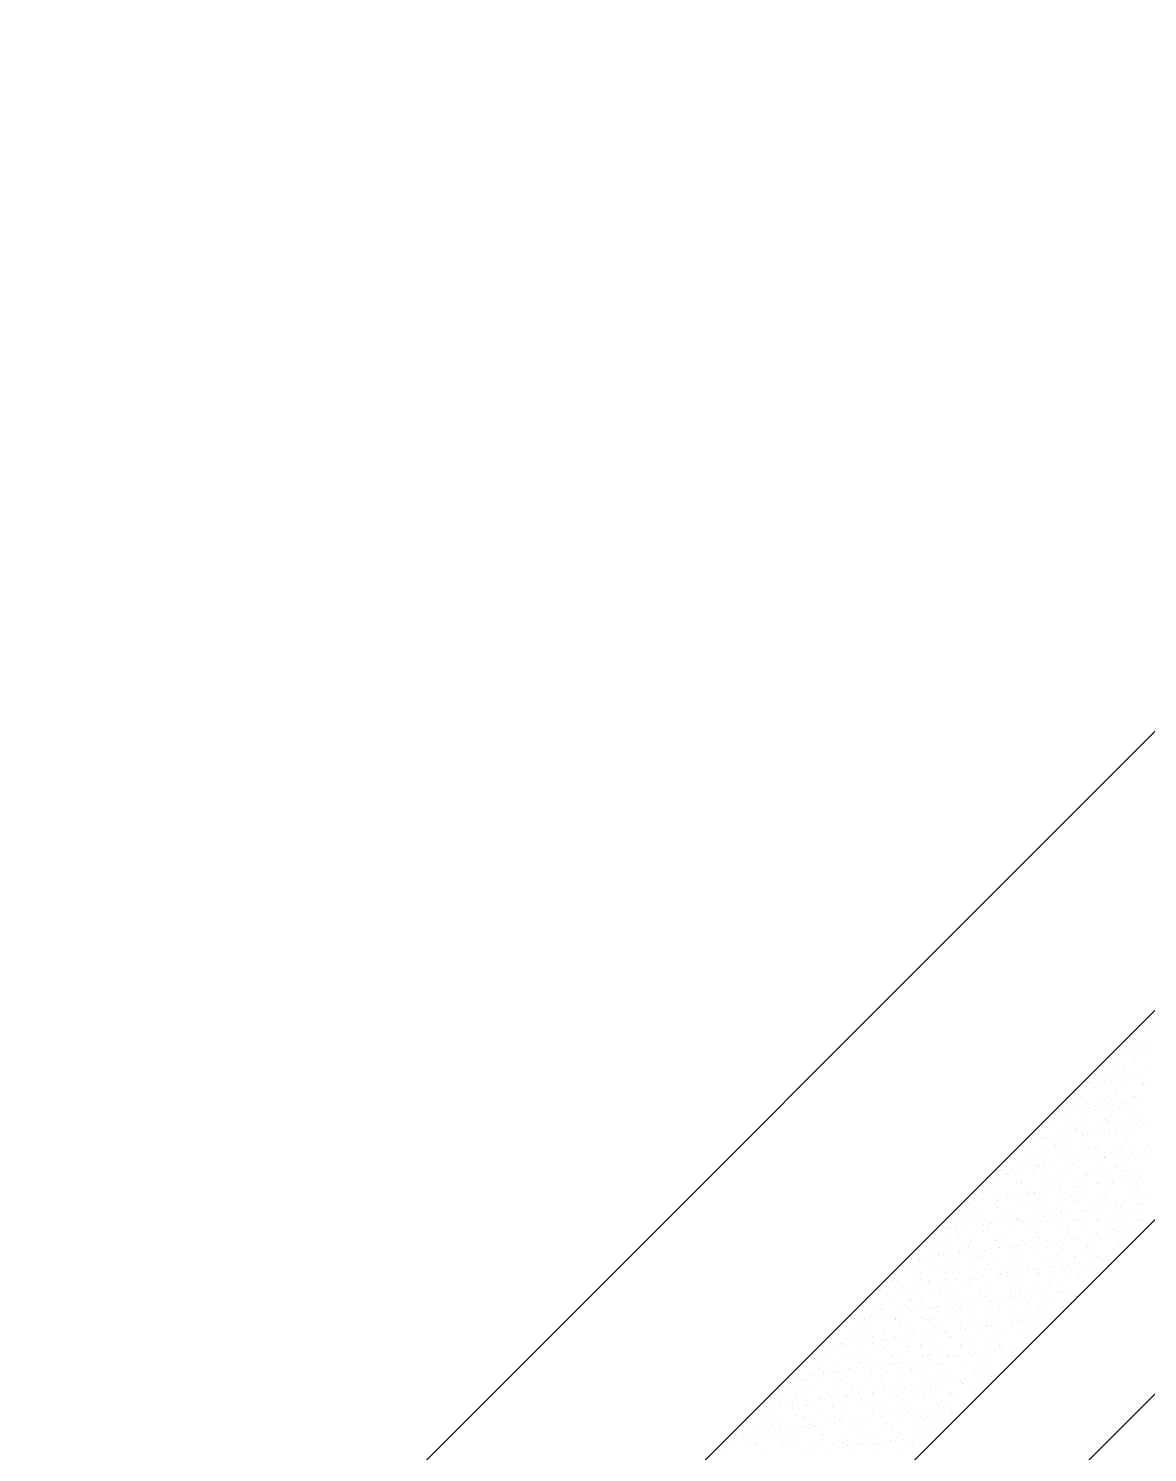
# Model space of a CAD drawing. Header units: millimetres. Extents: x 89805 to 1757503, y 48266 to 267832.
# Drawn here: x 950837 to 951972, y 126220 to 127664 of the extents above; entities that cross this region are included whole.
import ezdxf

# ---------------------------------------------------------------- set-up
doc = ezdxf.new("R2010")
doc.units = ezdxf.units.MM
doc.header["$LTSCALE"] = 1000
doc.layers.add('G-装饰造型轮廓线', color=3, linetype='Continuous')
doc.layers.add('WALL', color=111, linetype='Continuous')

msp = doc.modelspace()

# ---------------------------------------------------------------- linework, layer by layer
at = {"color": 8, "ltscale": 0.7}
for p, q in [((951966.3, 126654.1), (951966.3, 126654.1)), ((951969.6, 126649.3), (951969.6, 126649.3)), ((951956.7, 126639.5), (951956.7, 126639.5)), ((951957.2, 126640.3), (951957.2, 126640.3)), ((951959, 126638.6), (951959, 126638.6)), ((951931.2, 126619.9), (951931.2, 126619.9)), ((951937.2, 126624.5), (951937.2, 126624.5)), ((951937.7, 126621.9), (951937.7, 126621.9)), ((951943.2, 126629.1), (951943.2, 126629.1)), ((951943.3, 126629), (951943.3, 126629)), ((951945.4, 126625.6), (951945.4, 126625.6)), ((951957.4, 126620.2), (951957.4, 126620.2)), ((951958.5, 126619.3), (951958.5, 126619.3)), ((951959, 126627.4), (951959, 126627.4)), ((951964.2, 126628.1), (951964.2, 126628.1)), ((951967.7, 126630.7), (951967.7, 126630.7)), ((951970.2, 126631.7), (951970.2, 126631.7)), ((951970.2, 126630.1), (951970.2, 126630.1)), ((951943.9, 126609.8), (951943.9, 126609.8)), ((951947.1, 126606.6), (951947.1, 126606.6)), ((951947.6, 126612.8), (951947.6, 126612.8)), ((951949.5, 126611.1), (951949.5, 126611.1)), ((951970.9, 126610.8), (951970.9, 126610.8)), ((951914.3, 126595.6), (951914.3, 126595.6)), ((951917.6, 126604), (951917.6, 126604)), ((951918.9, 126590.7), (951918.9, 126590.7)), ((951919.4, 126602.3), (951919.4, 126602.3)), ((951919.6, 126596.3), (951919.6, 126596.3)), ((951920.2, 126603.9), (951920.2, 126603.9)), ((951927.7, 126597.4), (951927.7, 126597.4)), ((951928.1, 126594.3), (951928.1, 126594.3)), ((951931.8, 126600.6), (951931.8, 126600.6)), ((951935.4, 126594.2), (951935.4, 126594.2)), ((951941.3, 126599.1), (951941.3, 126599.1)), ((951944.5, 126590.6), (951944.5, 126590.6)), ((951946.5, 126599.8), (951946.5, 126599.8)), ((951951.4, 126603.9), (951951.4, 126603.9)), ((951954.6, 126600.9), (951954.6, 126600.9)), ((951958, 126600.9), (951958, 126600.9)), ((951958.2, 126603.1), (951958.2, 126603.1)), ((951966.5, 126594.3), (951966.5, 126594.3)), ((951968.1, 126594), (951968.1, 126594)), ((951968.2, 126602.7), (951968.2, 126602.7)), ((951970, 126592.3), (951970, 126592.3)), ((951971.5, 126591.5), (951971.5, 126591.5)), ((951892.9, 126581.5), (951892.9, 126581.5)), ((951897.1, 126578.8), (951897.1, 126578.8)), ((951898.1, 126585.5), (951898.1, 126585.5)), ((951905.4, 126580.3), (951905.4, 126580.3)), ((951908, 126576.4), (951908, 126576.4)), ((951924.1, 126581.5), (951924.1, 126581.5)), ((951928.3, 126578.8), (951928.3, 126578.8)), ((951932.4, 126581.3), (951932.4, 126581.3)), ((951938.1, 126585.2), (951938.1, 126585.2)), ((951939.9, 126583.5), (951939.9, 126583.5)), ((951955.2, 126581.6), (951955.2, 126581.6)), ((951958.6, 126581.6), (951958.6, 126581.6)), ((951959.4, 126578.9), (951959.4, 126578.9)), ((951963.8, 126576.2), (951963.8, 126576.2)), ((951879.8, 126566), (951879.8, 126566)), ((951881.2, 126569.1), (951881.2, 126569.1)), ((951883.1, 126565.6), (951883.1, 126565.6)), ((951893.4, 126571.1), (951893.4, 126571.1)), ((951896.6, 126567.4), (951896.6, 126567.4)), ((951901.9, 126568.1), (951901.9, 126568.1)), ((951909.9, 126574.7), (951909.9, 126574.7)), ((951910, 126569.1), (951910, 126569.1)), ((951912.3, 126569.1), (951912.3, 126569.1)), ((951918.6, 126566.8), (951918.6, 126566.8)), ((951919.5, 126571.4), (951919.5, 126571.4)), ((951923.6, 126570.9), (951923.6, 126570.9)), ((951928.8, 126571.6), (951928.8, 126571.6)), ((951933.1, 126562), (951933.1, 126562)), ((951936.9, 126572.7), (951936.9, 126572.7)), ((951943.5, 126569.2), (951943.5, 126569.2)), ((951945.1, 126571.3), (951945.1, 126571.3)), ((951948.6, 126575.5), (951948.6, 126575.5)), ((951950.5, 126574.5), (951950.5, 126574.5)), ((951955.7, 126575.2), (951955.7, 126575.2)), ((951958.6, 126566.4), (951958.6, 126566.4)), ((951959.2, 126562.4), (951959.2, 126562.4)), ((951960.4, 126564.7), (951960.4, 126564.7)), ((951867, 126550.8), (951867, 126550.8)), ((951869.9, 126556.4), (951869.9, 126556.4)), ((951874.1, 126553.7), (951874.1, 126553.7)), ((951880.5, 126561.2), (951880.5, 126561.2)), ((951888.5, 126558), (951888.5, 126558)), ((951894, 126551.8), (951894, 126551.8)), ((951898.4, 126548.9), (951898.4, 126548.9)), ((951900.3, 126547.2), (951900.3, 126547.2)), ((951901, 126556.4), (951901, 126556.4)), ((951905.2, 126553.7), (951905.2, 126553.7)), ((951906.1, 126561.1), (951906.1, 126561.1)), ((951920.2, 126552.2), (951920.2, 126552.2)), ((951928.5, 126557.6), (951928.5, 126557.6)), ((951930.3, 126555.9), (951930.3, 126555.9)), ((951932.2, 126556.5), (951932.2, 126556.5)), ((951936.4, 126553.8), (951936.4, 126553.8)), ((951938, 126546.9), (951938, 126546.9)), ((951939, 126548), (951939, 126548)), ((951945.8, 126552), (951945.8, 126552)), ((951946.1, 126548), (951946.1, 126548)), ((951959.7, 126549.8), (951959.7, 126549.8)), ((951963.3, 126556.5), (951963.3, 126556.5)), ((951964.9, 126550.5), (951964.9, 126550.5)), ((951967.5, 126553.9), (951967.5, 126553.9)), ((951969.1, 126556.8), (951969.1, 126556.8)), ((951852, 126535.6), (951852, 126535.6)), ((951854.9, 126541.6), (951854.9, 126541.6)), ((951857.2, 126536.3), (951857.2, 126536.3)), ((951858.1, 126544), (951858.1, 126544)), ((951865.4, 126537.4), (951865.4, 126537.4)), ((951868.4, 126540.1), (951868.4, 126540.1)), ((951870.2, 126538.4), (951870.2, 126538.4)), ((951879, 126539.2), (951879, 126539.2)), ((951881.1, 126541.9), (951881.1, 126541.9)), ((951884.2, 126539.8), (951884.2, 126539.8)), ((951889.3, 126544), (951889.3, 126544)), ((951892.3, 126540.9), (951892.3, 126540.9)), ((951894.6, 126532.6), (951894.6, 126532.6)), ((951905.9, 126542.7), (951905.9, 126542.7)), ((951906.7, 126541.8), (951906.7, 126541.8)), ((951909, 126539.2), (951909, 126539.2)), ((951911.1, 126543.4), (951911.1, 126543.4)), ((951919.2, 126544.5), (951919.2, 126544.5)), ((951920.4, 126544.1), (951920.4, 126544.1)), ((951920.8, 126532.9), (951920.8, 126532.9)), ((951932.8, 126546.2), (951932.8, 126546.2)), ((951933.7, 126542.8), (951933.7, 126542.8)), ((951946.4, 126532.8), (951946.4, 126532.8)), ((951949, 126538.9), (951949, 126538.9)), ((951950.8, 126537.2), (951950.8, 126537.2)), ((951951.5, 126544.1), (951951.5, 126544.1)), ((951959.9, 126543.1), (951959.9, 126543.1)), ((951835.1, 126518.9), (951835.1, 126518.9)), ((951846.8, 126531.3), (951846.8, 126531.3)), ((951848.9, 126521.6), (951848.9, 126521.6)), ((951851, 126528.6), (951851, 126528.6)), ((951855.6, 126522.3), (951855.6, 126522.3)), ((951866.2, 126518.9), (951866.2, 126518.9)), ((951867.6, 126531.6), (951867.6, 126531.6)), ((951877.9, 126531.3), (951877.9, 126531.3)), ((951878.9, 126530.4), (951878.9, 126530.4)), ((951881.7, 126522.7), (951881.7, 126522.7)), ((951882.2, 126528.7), (951882.2, 126528.7)), ((951888.9, 126521.3), (951888.9, 126521.3)), ((951890.7, 126519.6), (951890.7, 126519.6)), ((951897.3, 126519), (951897.3, 126519)), ((951907.3, 126522.5), (951907.3, 126522.5)), ((951909.1, 126531.4), (951909.1, 126531.4)), ((951913.3, 126528.7), (951913.3, 126528.7)), ((951918.9, 126530.1), (951918.9, 126530.1)), ((951920.3, 126518.7), (951920.3, 126518.7)), ((951920.8, 126528.4), (951920.8, 126528.4)), ((951928.4, 126519.8), (951928.4, 126519.8)), ((951928.5, 126519), (951928.5, 126519)), ((951929.5, 126520.4), (951929.5, 126520.4)), ((951934.3, 126523.5), (951934.3, 126523.5)), ((951940.2, 126531.5), (951940.2, 126531.5)), ((951942, 126521.6), (951942, 126521.6)), ((951944.4, 126528.8), (951944.4, 126528.8)), ((951947.2, 126522.3), (951947.2, 126522.3)), ((951955.3, 126523.3), (951955.3, 126523.3)), ((951959.5, 126529.2), (951959.5, 126529.2)), ((951959.6, 126519.1), (951959.6, 126519.1)), ((951960.5, 126523.8), (951960.5, 126523.8)), ((951968.9, 126525.1), (951968.9, 126525.1)), ((951969.5, 126520.1), (951969.5, 126520.1)), ((951971.3, 126518.4), (951971.3, 126518.4)), ((951971.4, 126531.5), (951971.4, 126531.5)), ((951820.8, 126505.6), (951820.8, 126505.6)), ((951823.7, 126506.2), (951823.7, 126506.2)), ((951828.8, 126503.7), (951828.8, 126503.7)), ((951834.3, 126507.4), (951834.3, 126507.4)), ((951839.5, 126508.1), (951839.5, 126508.1)), ((951842.7, 126512.4), (951842.7, 126512.4)), ((951847.7, 126509.2), (951847.7, 126509.2)), ((951854.9, 126506.2), (951854.9, 126506.2)), ((951858.8, 126512.5), (951858.8, 126512.5)), ((951860.7, 126510.8), (951860.7, 126510.8)), ((951861.3, 126510.9), (951861.3, 126510.9)), ((951866.5, 126511.6), (951866.5, 126511.6)), ((951868.3, 126512.3), (951868.3, 126512.3)), ((951874.6, 126512.7), (951874.6, 126512.7)), ((951886, 126506.3), (951886, 126506.3)), ((951888.2, 126514.5), (951888.2, 126514.5)), ((951893.4, 126515.2), (951893.4, 126515.2)), ((951895.3, 126513.3), (951895.3, 126513.3)), ((951899.4, 126511.6), (951899.4, 126511.6)), ((951901.5, 126516.2), (951901.5, 126516.2)), ((951915.1, 126518), (951915.1, 126518)), ((951917.2, 126506.4), (951917.2, 126506.4)), ((951921.4, 126513.6), (951921.4, 126513.6)), ((951921.4, 126503.7), (951921.4, 126503.7)), ((951935, 126504.2), (951935, 126504.2)), ((951939.4, 126511.3), (951939.4, 126511.3)), ((951941.3, 126509.6), (951941.3, 126509.6)), ((951947, 126513.5), (951947, 126513.5)), ((951948.3, 126506.4), (951948.3, 126506.4)), ((951952.5, 126503.7), (951952.5, 126503.7)), ((951961.1, 126504.6), (951961.1, 126504.6)), ((951812, 126493.8), (951812, 126493.8)), ((951817.1, 126492.8), (951817.1, 126492.8)), ((951828, 126503.5), (951828, 126503.5)), ((951829.2, 126502.1), (951829.2, 126502.1)), ((951830.6, 126502.1), (951830.6, 126502.1)), ((951839.3, 126494.1), (951839.3, 126494.1)), ((951843.1, 126493.8), (951843.1, 126493.8)), ((951843.3, 126493.2), (951843.3, 126493.2)), ((951856.2, 126503.1), (951856.2, 126503.1)), ((951859.1, 126503.6), (951859.1, 126503.6)), ((951868.9, 126493), (951868.9, 126493)), ((951869.4, 126502.9), (951869.4, 126502.9)), ((951874.3, 126493.9), (951874.3, 126493.9)), ((951879.3, 126493.7), (951879.3, 126493.7)), ((951881.2, 126492.1), (951881.2, 126492.1)), ((951882.4, 126503.4), (951882.4, 126503.4)), ((951890.2, 126503.6), (951890.2, 126503.6)), ((951895.9, 126494), (951895.9, 126494)), ((951897.4, 126489.8), (951897.4, 126489.8)), ((951902.6, 126490.5), (951902.6, 126490.5)), ((951905.4, 126493.9), (951905.4, 126493.9)), ((951908, 126503.3), (951908, 126503.3)), ((951909.4, 126502.5), (951909.4, 126502.5)), ((951910.7, 126491.6), (951910.7, 126491.6)), ((951911.2, 126500.8), (951911.2, 126500.8)), ((951919.9, 126492.9), (951919.9, 126492.9)), ((951922.1, 126494.3), (951922.1, 126494.3)), ((951924.3, 126493.4), (951924.3, 126493.4)), ((951929.5, 126494), (951929.5, 126494)), ((951936.6, 126494), (951936.6, 126494)), ((951937.6, 126495.1), (951937.6, 126495.1)), ((951947.7, 126494.2), (951947.7, 126494.2)), ((951950, 126501.6), (951950, 126501.6)), ((951951.2, 126496.9), (951951.2, 126496.9)), ((951956.4, 126497.6), (951956.4, 126497.6)), ((951959.9, 126492.5), (951959.9, 126492.5)), ((951961.8, 126490.8), (951961.8, 126490.8)), ((951964.6, 126498.7), (951964.6, 126498.7)), ((951967.7, 126494.1), (951967.7, 126494.1)), ((951789.7, 126475.6), (951789.7, 126475.6)), ((951794.9, 126476.3), (951794.9, 126476.3)), ((951800.7, 126481.1), (951800.7, 126481.1)), ((951803.1, 126477.4), (951803.1, 126477.4)), ((951804.2, 126482.9), (951804.2, 126482.9)), ((951804.9, 126478.4), (951804.9, 126478.4)), ((951809.2, 126485.3), (951809.2, 126485.3)), ((951816.6, 126479.2), (951816.6, 126479.2)), ((951819.2, 126476.2), (951819.2, 126476.2)), ((951821.8, 126479.9), (951821.8, 126479.9)), ((951829.8, 126482.8), (951829.8, 126482.8)), ((951830, 126480.9), (951830, 126480.9)), ((951831.8, 126481.1), (951831.8, 126481.1)), ((951836, 126478.5), (951836, 126478.5)), ((951843.6, 126482.7), (951843.6, 126482.7)), ((951848.8, 126483.4), (951848.8, 126483.4)), ((951849.3, 126485), (951849.3, 126485)), ((951851.1, 126483.3), (951851.1, 126483.3)), ((951856.8, 126483.8), (951856.8, 126483.8)), ((951856.9, 126484.5), (951856.9, 126484.5)), ((951859.8, 126475.3), (951859.8, 126475.3)), ((951863, 126481.2), (951863, 126481.2)), ((951867.2, 126478.5), (951867.2, 126478.5)), ((951870.5, 126486.3), (951870.5, 126486.3)), ((951875.7, 126486.9), (951875.7, 126486.9)), ((951883, 126484.1), (951883, 126484.1)), ((951883.8, 126488), (951883.8, 126488)), ((951889.9, 126484.1), (951889.9, 126484.1)), ((951894.1, 126481.3), (951894.1, 126481.3)), ((951896.5, 126474.7), (951896.5, 126474.7)), ((951898.3, 126478.6), (951898.3, 126478.6)), ((951899.8, 126475), (951899.8, 126475)), ((951908.6, 126484), (951908.6, 126484)), ((951922.7, 126475.1), (951922.7, 126475.1)), ((951925.2, 126481.3), (951925.2, 126481.3)), ((951929.5, 126478.6), (951929.5, 126478.6)), ((951929.9, 126483.7), (951929.9, 126483.7)), ((951931.7, 126482.1), (951931.7, 126482.1)), ((951935.6, 126485), (951935.6, 126485)), ((951948.3, 126475), (951948.3, 126475)), ((951956.4, 126481.4), (951956.4, 126481.4)), ((951960.6, 126478.7), (951960.6, 126478.7)), ((951961.8, 126485.3), (951961.8, 126485.3)), ((951970.5, 126482.9), (951970.5, 126482.9)), ((951778.7, 126463.3), (951778.7, 126463.3)), ((951788.9, 126468.7), (951788.9, 126468.7)), ((951789.1, 126467.4), (951789.1, 126467.4)), ((951790.7, 126472.6), (951790.7, 126472.6)), ((951791, 126465.7), (951791, 126465.7)), ((951804.9, 126463.7), (951804.9, 126463.7)), ((951817.8, 126473.6), (951817.8, 126473.6)), ((951820.1, 126468.7), (951820.1, 126468.7)), ((951821, 126474.5), (951821, 126474.5)), ((951829.7, 126466.5), (951829.7, 126466.5)), ((951830.4, 126463.5), (951830.4, 126463.5)), ((951843.9, 126473.9), (951843.9, 126473.9)), ((951851.2, 126468.8), (951851.2, 126468.8)), ((951857.5, 126464.5), (951857.5, 126464.5)), ((951869.5, 126473.8), (951869.5, 126473.8)), ((951869.7, 126466.2), (951869.7, 126466.2)), ((951871.6, 126464.5), (951871.6, 126464.5)), ((951879.7, 126461.6), (951879.7, 126461.6)), ((951882.4, 126468.8), (951882.4, 126468.8)), ((951883.6, 126464.9), (951883.6, 126464.9)), ((951884.9, 126462.3), (951884.9, 126462.3)), ((951893, 126463.3), (951893, 126463.3)), ((951901.7, 126473.3), (951901.7, 126473.3)), ((951906.6, 126465.1), (951906.6, 126465.1)), ((951909.2, 126464.7), (951909.2, 126464.7)), ((951910.4, 126465.3), (951910.4, 126465.3)), ((951911.8, 126465.8), (951911.8, 126465.8)), ((951913.5, 126468.9), (951913.5, 126468.9)), ((951919.9, 126466.9), (951919.9, 126466.9)), ((951933.5, 126468.7), (951933.5, 126468.7)), ((951936.2, 126465.7), (951936.2, 126465.7)), ((951938.7, 126469.4), (951938.7, 126469.4)), ((951940.4, 126474.1), (951940.4, 126474.1)), ((951944.6, 126469), (951944.6, 126469)), ((951946.9, 126470.4), (951946.9, 126470.4)), ((951950.4, 126465), (951950.4, 126465)), ((951952.2, 126463.3), (951952.2, 126463.3)), ((951960.4, 126472.2), (951960.4, 126472.2)), ((951962.4, 126466), (951962.4, 126466)), ((951965.7, 126472.9), (951965.7, 126472.9)), ((951765.8, 126453.4), (951765.8, 126453.4)), ((951769.6, 126449), (951769.6, 126449)), ((951772, 126447.4), (951772, 126447.4)), ((951777.2, 126448.1), (951777.2, 126448.1)), ((951777.6, 126456), (951777.6, 126456)), ((951781.8, 126453.3), (951781.8, 126453.3)), ((951785.4, 126449.2), (951785.4, 126449.2)), ((951791.4, 126453.3), (951791.4, 126453.3)), ((951798.9, 126451), (951798.9, 126451)), ((951799.7, 126457.8), (951799.7, 126457.8)), ((951804.1, 126451.6), (951804.1, 126451.6)), ((951808.7, 126456), (951808.7, 126456)), ((951809.6, 126448.6), (951809.6, 126448.6)), ((951811.5, 126446.9), (951811.5, 126446.9)), ((951812.3, 126452.7), (951812.3, 126452.7)), ((951813, 126453.4), (951813, 126453.4)), ((951818.4, 126454.3), (951818.4, 126454.3)), ((951825.9, 126454.5), (951825.9, 126454.5)), ((951831.1, 126455.2), (951831.1, 126455.2)), ((951839.2, 126456.3), (951839.2, 126456.3)), ((951839.7, 126457.4), (951839.7, 126457.4)), ((951839.9, 126456.1), (951839.9, 126456.1)), ((951841.5, 126455.7), (951841.5, 126455.7)), ((951844.1, 126453.4), (951844.1, 126453.4)), ((951844.6, 126454.6), (951844.6, 126454.6)), ((951850.2, 126447.7), (951850.2, 126447.7)), ((951852.8, 126458), (951852.8, 126458)), ((951858, 126458.7), (951858, 126458.7)), ((951866.1, 126459.8), (951866.1, 126459.8)), ((951870.1, 126454.5), (951870.1, 126454.5)), ((951871, 126456.2), (951871, 126456.2)), ((951875.2, 126453.5), (951875.2, 126453.5)), ((951880.3, 126456.5), (951880.3, 126456.5)), ((951890.2, 126447.4), (951890.2, 126447.4)), ((951897.2, 126455.5), (951897.2, 126455.5)), ((951902.2, 126456.2), (951902.2, 126456.2)), ((951906.4, 126453.5), (951906.4, 126453.5)), ((951920.3, 126456.2), (951920.3, 126456.2)), ((951922.1, 126454.5), (951922.1, 126454.5)), ((951923.3, 126455.8), (951923.3, 126455.8)), ((951930.8, 126446.5), (951930.8, 126446.5)), ((951933.3, 126456.3), (951933.3, 126456.3)), ((951936.9, 126446.4), (951936.9, 126446.4)), ((951937.5, 126453.6), (951937.5, 126453.6)), ((951948.9, 126455.7), (951948.9, 126455.7)), ((951960.9, 126455.3), (951960.9, 126455.3)), ((951963, 126446.8), (951963, 126446.8)), ((951964.5, 126456.3), (951964.5, 126456.3)), ((951968.7, 126453.6), (951968.7, 126453.6)), ((951969.7, 126447.5), (951969.7, 126447.5)), ((951758.4, 126445.6), (951758.4, 126445.6)), ((951765.9, 126443.6), (951765.9, 126443.6)), ((951766.4, 126434.2), (951766.4, 126434.2)), ((951779.3, 126444.1), (951779.3, 126444.1)), ((951779.6, 126439.9), (951779.6, 126439.9)), ((951781.4, 126438.2), (951781.4, 126438.2)), ((951792, 126434.1), (951792, 126434.1)), ((951797, 126443.6), (951797, 126443.6)), ((951805.5, 126444.4), (951805.5, 126444.4)), ((951819, 126435), (951819, 126435)), ((951820.2, 126439), (951820.2, 126439)), ((951828.1, 126443.7), (951828.1, 126443.7)), ((951831.1, 126444.3), (951831.1, 126444.3)), ((951845.2, 126435.4), (951845.2, 126435.4)), ((951848.4, 126431.6), (951848.4, 126431.6)), ((951858.1, 126445.3), (951858.1, 126445.3)), ((951859.3, 126443.7), (951859.3, 126443.7)), ((951860.2, 126438.6), (951860.2, 126438.6)), ((951862, 126436.9), (951862, 126436.9)), ((951862, 126433.4), (951862, 126433.4)), ((951867.2, 126434), (951867.2, 126434)), ((951870.8, 126435.2), (951870.8, 126435.2)), ((951875.3, 126435.1), (951875.3, 126435.1)), ((951884.3, 126445.6), (951884.3, 126445.6)), ((951888.9, 126436.9), (951888.9, 126436.9)), ((951890.4, 126443.8), (951890.4, 126443.8)), ((951892.1, 126445.7), (951892.1, 126445.7)), ((951894.1, 126437.6), (951894.1, 126437.6)), ((951897.8, 126436.2), (951897.8, 126436.2)), ((951900.8, 126437.7), (951900.8, 126437.7)), ((951902.2, 126438.7), (951902.2, 126438.7)), ((951909.8, 126445.5), (951909.8, 126445.5)), ((951915.8, 126440.5), (951915.8, 126440.5)), ((951921, 126441.1), (951921, 126441.1)), ((951921.6, 126443.9), (951921.6, 126443.9)), ((951924, 126436.5), (951924, 126436.5)), ((951929.2, 126442.2), (951929.2, 126442.2)), ((951940.8, 126437.4), (951940.8, 126437.4)), ((951942.6, 126435.7), (951942.6, 126435.7)), ((951942.7, 126444), (951942.7, 126444)), ((951948, 126444.7), (951948, 126444.7)), ((951949.5, 126436.4), (951949.5, 126436.4)), ((951952.7, 126443.9), (951952.7, 126443.9)), ((951956.1, 126445.8), (951956.1, 126445.8)), ((951740.7, 126417.4), (951740.7, 126417.4)), ((951742.8, 126418.5), (951742.8, 126418.5)), ((951749.5, 126431.1), (951749.5, 126431.1)), ((951751.3, 126429.4), (951751.3, 126429.4)), ((951752.9, 126423.8), (951752.9, 126423.8)), ((951754.3, 126419.2), (951754.3, 126419.2)), ((951754.5, 126430.9), (951754.5, 126430.9)), ((951758.8, 126428.2), (951758.8, 126428.2)), ((951759.5, 126419.9), (951759.5, 126419.9)), ((951760, 126421.4), (951760, 126421.4)), ((951767.7, 126420.9), (951767.7, 126420.9)), ((951773.9, 126418.5), (951773.9, 126418.5)), ((951779.9, 126424.8), (951779.9, 126424.8)), ((951781.2, 126422.7), (951781.2, 126422.7)), ((951785.7, 126430.9), (951785.7, 126430.9)), ((951786.4, 126423.4), (951786.4, 126423.4)), ((951789.9, 126428.3), (951789.9, 126428.3)), ((951790.1, 126430.2), (951790.1, 126430.2)), ((951794.6, 126424.5), (951794.6, 126424.5)), ((951800.1, 126421.1), (951800.1, 126421.1)), ((951801.9, 126419.4), (951801.9, 126419.4)), ((951805.1, 126418.6), (951805.1, 126418.6)), ((951806.1, 126425.1), (951806.1, 126425.1)), ((951808.2, 126426.3), (951808.2, 126426.3)), ((951813.4, 126427), (951813.4, 126427)), ((951816.8, 126431), (951816.8, 126431)), ((951821, 126428.3), (951821, 126428.3)), ((951821.5, 126428), (951821.5, 126428)), ((951830.1, 126429.9), (951830.1, 126429.9)), ((951831.7, 126425), (951831.7, 126425)), ((951832, 126428.2), (951832, 126428.2)), ((951835.1, 126429.8), (951835.1, 126429.8)), ((951836.2, 126418.6), (951836.2, 126418.6)), ((951840.3, 126430.5), (951840.3, 126430.5)), ((951840.7, 126420.2), (951840.7, 126420.2)), ((951848, 126431.1), (951848, 126431.1)), ((951852.2, 126428.4), (951852.2, 126428.4)), ((951858.7, 126426), (951858.7, 126426)), ((951867.4, 126418.7), (951867.4, 126418.7)), ((951870.7, 126429), (951870.7, 126429)), ((951879.1, 126431.1), (951879.1, 126431.1)), ((951880.7, 126419.8), (951880.7, 126419.8)), ((951882.5, 126418.2), (951882.5, 126418.2)), ((951883.3, 126428.4), (951883.3, 126428.4)), ((951884.9, 126426.3), (951884.9, 126426.3)), ((951898.5, 126418.8), (951898.5, 126418.8)), ((951910.2, 126431.2), (951910.2, 126431.2)), ((951910.5, 126426.2), (951910.5, 126426.2)), ((951910.7, 126428.6), (951910.7, 126428.6)), ((951912.6, 126426.9), (951912.6, 126426.9)), ((951914.5, 126428.5), (951914.5, 126428.5)), ((951921.3, 126419), (951921.3, 126419)), ((951924.6, 126417.3), (951924.6, 126417.3)), ((951929.6, 126418.8), (951929.6, 126418.8)), ((951937.5, 126427.2), (951937.5, 126427.2)), ((951938.4, 126417.5), (951938.4, 126417.5)), ((951941.4, 126431.2), (951941.4, 126431.2)), ((951945.6, 126428.5), (951945.6, 126428.5)), ((951727.4, 126415.6), (951727.4, 126415.6)), ((951728, 126404.7), (951728, 126404.7)), ((951730, 126412.6), (951730, 126412.6)), ((951731.5, 126405.8), (951731.5, 126405.8)), ((951732.6, 126416.3), (951732.6, 126416.3)), ((951735.7, 126403.1), (951735.7, 126403.1)), ((951739.9, 126403.5), (951739.9, 126403.5)), ((951740.9, 126414.6), (951740.9, 126414.6)), ((951753.6, 126404.6), (951753.6, 126404.6)), ((951762.6, 126405.8), (951762.6, 126405.8)), ((951766.8, 126403.2), (951766.8, 126403.2)), ((951767.1, 126414.9), (951767.1, 126414.9)), ((951770, 126412.3), (951770, 126412.3)), ((951771.8, 126410.6), (951771.8, 126410.6)), ((951780.5, 126402.6), (951780.5, 126402.6)), ((951780.6, 126405.5), (951780.6, 126405.5)), ((951792.6, 126414.8), (951792.6, 126414.8)), ((951793.8, 126405.9), (951793.8, 126405.9)), ((951798, 126403.2), (951798, 126403.2)), ((951806.8, 126405.9), (951806.8, 126405.9)), ((951810.6, 126411.4), (951810.6, 126411.4)), ((951819.6, 126415.8), (951819.6, 126415.8)), ((951824.9, 126406), (951824.9, 126406)), ((951829.1, 126403.3), (951829.1, 126403.3)), ((951830.7, 126403.4), (951830.7, 126403.4)), ((951832.3, 126405.7), (951832.3, 126405.7)), ((951844.3, 126405.1), (951844.3, 126405.1)), ((951845.8, 126416.1), (951845.8, 126416.1)), ((951849.5, 126405.8), (951849.5, 126405.8)), ((951850.6, 126411.1), (951850.6, 126411.1)), ((951852.5, 126409.4), (951852.5, 126409.4)), ((951856, 126406), (951856, 126406)), ((951857.6, 126406.9), (951857.6, 126406.9)), ((951859.3, 126406.7), (951859.3, 126406.7)), ((951860.3, 126403.3), (951860.3, 126403.3)), ((951871.2, 126408.7), (951871.2, 126408.7)), ((951871.4, 126416), (951871.4, 126416)), ((951876.4, 126409.4), (951876.4, 126409.4)), ((951884.6, 126410.4), (951884.6, 126410.4)), ((951885.5, 126407), (951885.5, 126407)), ((951887.2, 126406.1), (951887.2, 126406.1)), ((951891.2, 126410.2), (951891.2, 126410.2)), ((951891.4, 126403.4), (951891.4, 126403.4)), ((951898.1, 126412.2), (951898.1, 126412.2)), ((951898.4, 126416.9), (951898.4, 126416.9)), ((951903.3, 126412.9), (951903.3, 126412.9)), ((951911.1, 126406.9), (951911.1, 126406.9)), ((951911.5, 126414), (951911.5, 126414)), ((951918.3, 126406.1), (951918.3, 126406.1)), ((951922.5, 126403.4), (951922.5, 126403.4)), ((951925.1, 126415.8), (951925.1, 126415.8)), ((951930.3, 126416.5), (951930.3, 126416.5)), ((951931.2, 126409.8), (951931.2, 126409.8)), ((951709.9, 126394.7), (951709.9, 126394.7)), ((951711.7, 126393.1), (951711.7, 126393.1)), ((951714.5, 126394.3), (951714.5, 126394.3)), ((951714.9, 126388.1), (951714.9, 126388.1)), ((951719.7, 126393.4), (951719.7, 126393.4)), ((951723, 126389.2), (951723, 126389.2)), ((951736.6, 126391), (951736.6, 126391)), ((951741.5, 126395.3), (951741.5, 126395.3)), ((951741.8, 126401.8), (951741.8, 126401.8)), ((951741.8, 126391.7), (951741.8, 126391.7)), ((951750, 126392.7), (951750, 126392.7)), ((951750.5, 126393.9), (951750.5, 126393.9)), ((951750.9, 126393.4), (951750.9, 126393.4)), ((951763.5, 126394.5), (951763.5, 126394.5)), ((951767.7, 126395.6), (951767.7, 126395.6)), ((951768.7, 126395.2), (951768.7, 126395.2)), ((951776.9, 126396.3), (951776.9, 126396.3)), ((951782, 126393.5), (951782, 126393.5)), ((951790.5, 126398.1), (951790.5, 126398.1)), ((951790.5, 126393.5), (951790.5, 126393.5)), ((951792.3, 126391.8), (951792.3, 126391.8)), ((951793.3, 126395.5), (951793.3, 126395.5)), ((951795.7, 126398.7), (951795.7, 126398.7)), ((951803.8, 126399.8), (951803.8, 126399.8)), ((951813.2, 126393.5), (951813.2, 126393.5)), ((951817.4, 126401.6), (951817.4, 126401.6)), ((951820.3, 126396.5), (951820.3, 126396.5)), ((951820.6, 126402.3), (951820.6, 126402.3)), ((951822.4, 126400.6), (951822.4, 126400.6)), ((951822.6, 126402.3), (951822.6, 126402.3)), ((951831.1, 126392.6), (951831.1, 126392.6)), ((951844.3, 126393.6), (951844.3, 126393.6)), ((951846.5, 126396.8), (951846.5, 126396.8)), ((951861.2, 126401.4), (951861.2, 126401.4)), ((951871.1, 126392.3), (951871.1, 126392.3)), ((951872, 126396.7), (951872, 126396.7)), ((951873, 126390.6), (951873, 126390.6)), ((951875.4, 126393.7), (951875.4, 126393.7)), ((951899, 126397.7), (951899, 126397.7)), ((951901.2, 126401.1), (951901.2, 126401.1)), ((951903, 126399.4), (951903, 126399.4)), ((951906.6, 126393.7), (951906.6, 126393.7)), ((951911.7, 126391.4), (951911.7, 126391.4)), ((951689.6, 126375.2), (951689.6, 126375.2)), ((951690.4, 126376.3), (951690.4, 126376.3)), ((951702.4, 126385.1), (951702.4, 126385.1)), ((951708.4, 126380.7), (951708.4, 126380.7)), ((951709.7, 126387.4), (951709.7, 126387.4)), ((951712.6, 126378), (951712.6, 126378)), ((951715.1, 126375.1), (951715.1, 126375.1)), ((951720.4, 126385.1), (951720.4, 126385.1)), ((951728.6, 126385.4), (951728.6, 126385.4)), ((951730.4, 126376), (951730.4, 126376)), ((951732.2, 126374.3), (951732.2, 126374.3)), ((951739.6, 126380.8), (951739.6, 126380.8)), ((951742.1, 126376), (951742.1, 126376)), ((951743.8, 126378.1), (951743.8, 126378.1)), ((951754.2, 126385.3), (951754.2, 126385.3)), ((951760.4, 126384.7), (951760.4, 126384.7)), ((951762.3, 126383.1), (951762.3, 126383.1)), ((951768.3, 126376.4), (951768.3, 126376.4)), ((951770.7, 126380.8), (951770.7, 126380.8)), ((951771, 126375.1), (951771, 126375.1)), ((951774.9, 126378.1), (951774.9, 126378.1)), ((951781.2, 126386.3), (951781.2, 126386.3)), ((951793.9, 126376.2), (951793.9, 126376.2)), ((951801, 126383.9), (951801, 126383.9)), ((951801.8, 126380.9), (951801.8, 126380.9)), ((951804.9, 126374.1), (951804.9, 126374.1)), ((951806.1, 126378.2), (951806.1, 126378.2)), ((951807.4, 126386.6), (951807.4, 126386.6)), ((951811, 126374.7), (951811, 126374.7)), ((951813, 126375.1), (951813, 126375.1)), ((951820.9, 126377.2), (951820.9, 126377.2)), ((951826.6, 126376.9), (951826.6, 126376.9)), ((951831.8, 126377.6), (951831.8, 126377.6)), ((951833, 126386.5), (951833, 126386.5)), ((951833, 126380.9), (951833, 126380.9)), ((951837.2, 126378.2), (951837.2, 126378.2)), ((951839.9, 126378.7), (951839.9, 126378.7)), ((951841.1, 126383.5), (951841.1, 126383.5)), ((951842.9, 126381.8), (951842.9, 126381.8)), ((951847.1, 126377.6), (951847.1, 126377.6)), ((951851.6, 126373.9), (951851.6, 126373.9)), ((951853.5, 126380.5), (951853.5, 126380.5)), ((951858.7, 126381.2), (951858.7, 126381.2)), ((951860, 126387.4), (951860, 126387.4)), ((951864.1, 126381), (951864.1, 126381)), ((951866.9, 126382.2), (951866.9, 126382.2)), ((951868.3, 126378.3), (951868.3, 126378.3)), ((951872.7, 126377.4), (951872.7, 126377.4)), ((951880.4, 126384), (951880.4, 126384)), ((951881.7, 126382.6), (951881.7, 126382.6)), ((951885.6, 126384.7), (951885.6, 126384.7)), ((951886.2, 126387.8), (951886.2, 126387.8)), ((951893.8, 126385.8), (951893.8, 126385.8)), ((951895.3, 126381), (951895.3, 126381)), ((951899.5, 126378.3), (951899.5, 126378.3)), ((951899.7, 126378.4), (951899.7, 126378.4)), ((951907.4, 126387.6), (951907.4, 126387.6)), ((951676.1, 126364.8), (951676.1, 126364.8)), ((951696.7, 126368.3), (951696.7, 126368.3)), ((951697.2, 126359.9), (951697.2, 126359.9)), ((951700.3, 126367.2), (951700.3, 126367.2)), ((951702.2, 126365.5), (951702.2, 126365.5)), ((951703.1, 126365.8), (951703.1, 126365.8)), ((951705.3, 126361), (951705.3, 126361)), ((951718.9, 126362.7), (951718.9, 126362.7)), ((951724.1, 126363.4), (951724.1, 126363.4)), ((951727.8, 126368.3), (951727.8, 126368.3)), ((951729.2, 126366.1), (951729.2, 126366.1)), ((951732.3, 126364.5), (951732.3, 126364.5)), ((951740.9, 126366.3), (951740.9, 126366.3)), ((951745.8, 126366.3), (951745.8, 126366.3)), ((951751.1, 126367), (951751.1, 126367)), ((951754.8, 126366), (951754.8, 126366)), ((951759, 126368.4), (951759, 126368.4)), ((951759.2, 126368), (951759.2, 126368)), ((951772.8, 126369.8), (951772.8, 126369.8)), ((951778, 126370.5), (951778, 126370.5)), ((951780.9, 126366), (951780.9, 126366)), ((951781.8, 126367), (951781.8, 126367)), ((951782.8, 126364.3), (951782.8, 126364.3)), ((951786.1, 126371.6), (951786.1, 126371.6)), ((951790.1, 126368.5), (951790.1, 126368.5)), ((951799.7, 126373.4), (951799.7, 126373.4)), ((951808, 126367.3), (951808, 126367.3)), ((951812.8, 126373), (951812.8, 126373)), ((951821.2, 126368.5), (951821.2, 126368.5)), ((951821.5, 126365.1), (951821.5, 126365.1)), ((951833.6, 126367.2), (951833.6, 126367.2)), ((951852.4, 126368.6), (951852.4, 126368.6)), ((951860.6, 126368.2), (951860.6, 126368.2)), ((951861.6, 126364.7), (951861.6, 126364.7)), ((951863.4, 126363), (951863.4, 126363)), ((951883.5, 126368.6), (951883.5, 126368.6)), ((951886.8, 126368.5), (951886.8, 126368.5)), ((951891.6, 126373.5), (951891.6, 126373.5)), ((951893.5, 126371.8), (951893.5, 126371.8)), ((951670.3, 126358.4), (951670.3, 126358.4)), ((951670.3, 126356.3), (951670.3, 126356.3)), ((951672.1, 126356.7), (951672.1, 126356.7)), ((951676.7, 126345.6), (951676.7, 126345.6)), ((951678.4, 126357.4), (951678.4, 126357.4)), ((951680.8, 126348.7), (951680.8, 126348.7)), ((951685.3, 126355.6), (951685.3, 126355.6)), ((951689.6, 126352.9), (951689.6, 126352.9)), ((951690.2, 126355.9), (951690.2, 126355.9)), ((951692, 126359.2), (951692, 126359.2)), ((951703.7, 126346.5), (951703.7, 126346.5)), ((951710.9, 126357.5), (951710.9, 126357.5)), ((951715.8, 126355.8), (951715.8, 126355.8)), ((951716.5, 126355.7), (951716.5, 126355.7)), ((951720.7, 126353), (951720.7, 126353)), ((951720.8, 126348.4), (951720.8, 126348.4)), ((951722.7, 126346.7), (951722.7, 126346.7)), ((951729.9, 126346.9), (951729.9, 126346.9)), ((951742.8, 126356.8), (951742.8, 126356.8)), ((951747.6, 126355.7), (951747.6, 126355.7)), ((951750.9, 126357.2), (951750.9, 126357.2)), ((951751.8, 126353), (951751.8, 126353)), ((951752.7, 126355.5), (951752.7, 126355.5)), ((951755.5, 126346.8), (951755.5, 126346.8)), ((951761.4, 126347.5), (951761.4, 126347.5)), ((951768.9, 126357.1), (951768.9, 126357.1)), ((951778.8, 126355.8), (951778.8, 126355.8)), ((951782, 126345.2), (951782, 126345.2)), ((951782.5, 126347.7), (951782.5, 126347.7)), ((951783, 126353.1), (951783, 126353.1)), ((951787.2, 126345.8), (951787.2, 126345.8)), ((951791.5, 126356.3), (951791.5, 126356.3)), ((951794.5, 126357), (951794.5, 126357)), ((951795.3, 126346.9), (951795.3, 126346.9)), ((951801.4, 126347.2), (951801.4, 126347.2)), ((951803.3, 126345.5), (951803.3, 126345.5)), ((951808.6, 126348.1), (951808.6, 126348.1)), ((951808.9, 126348.7), (951808.9, 126348.7)), ((951809.9, 126355.8), (951809.9, 126355.8)), ((951814.1, 126353.1), (951814.1, 126353.1)), ((951814.1, 126349.4), (951814.1, 126349.4)), ((951821.5, 126358), (951821.5, 126358)), ((951822.2, 126350.5), (951822.2, 126350.5)), ((951831.5, 126356), (951831.5, 126356)), ((951833.3, 126354.3), (951833.3, 126354.3)), ((951834.2, 126347.9), (951834.2, 126347.9)), ((951835.8, 126352.2), (951835.8, 126352.2)), ((951841, 126352.9), (951841, 126352.9)), ((951841.1, 126355.9), (951841.1, 126355.9)), ((951842, 126346.3), (951842, 126346.3)), ((951845.3, 126353.2), (951845.3, 126353.2)), ((951847.7, 126358.3), (951847.7, 126358.3)), ((951849.2, 126354), (951849.2, 126354)), ((951861.2, 126348.9), (951861.2, 126348.9)), ((951862.7, 126355.8), (951862.7, 126355.8)), ((951867.9, 126356.5), (951867.9, 126356.5)), ((951872.1, 126355.1), (951872.1, 126355.1)), ((951872.2, 126355.9), (951872.2, 126355.9)), ((951873.3, 126358.2), (951873.3, 126358.2)), ((951876.1, 126357.5), (951876.1, 126357.5)), ((951650.7, 126340), (951650.7, 126340)), ((951660.7, 126330.9), (951660.7, 126330.9)), ((951662.3, 126330.5), (951662.3, 126330.5)), ((951664.6, 126336.3), (951664.6, 126336.3)), ((951673.6, 126343.2), (951673.6, 126343.2)), ((951674.3, 126331), (951674.3, 126331)), ((951679.5, 126331.7), (951679.5, 126331.7)), ((951687.6, 126332.7), (951687.6, 126332.7)), ((951690.7, 126339.6), (951690.7, 126339.6)), ((951690.8, 126336.7), (951690.8, 126336.7)), ((951692.6, 126337.9), (951692.6, 126337.9)), ((951693.4, 126330.6), (951693.4, 126330.6)), ((951701.2, 126334.5), (951701.2, 126334.5)), ((951704.7, 126343.2), (951704.7, 126343.2)), ((951706.4, 126335.2), (951706.4, 126335.2)), ((951714.6, 126336.3), (951714.6, 126336.3)), ((951716.4, 126336.5), (951716.4, 126336.5)), ((951724.6, 126330.6), (951724.6, 126330.6)), ((951728.1, 126338.1), (951728.1, 126338.1)), ((951731.4, 126338.7), (951731.4, 126338.7)), ((951733.4, 126338.8), (951733.4, 126338.8)), ((951735.9, 126343.3), (951735.9, 126343.3)), ((951741.5, 126339.8), (951741.5, 126339.8)), ((951743.4, 126337.5), (951743.4, 126337.5)), ((951755.1, 126341.6), (951755.1, 126341.6)), ((951755.7, 126330.7), (951755.7, 126330.7)), ((951760.3, 126342.3), (951760.3, 126342.3)), ((951767, 126343.4), (951767, 126343.4)), ((951768.4, 126343.4), (951768.4, 126343.4)), ((951769.6, 126337.8), (951769.6, 126337.8)), ((951771.4, 126338.4), (951771.4, 126338.4)), ((951773.2, 126336.7), (951773.2, 126336.7)), ((951786.8, 126330.7), (951786.8, 126330.7)), ((951795.2, 126337.7), (951795.2, 126337.7)), ((951798.2, 126343.4), (951798.2, 126343.4)), ((951812, 126337.5), (951812, 126337.5)), ((951818, 126330.8), (951818, 126330.8)), ((951822.2, 126338.7), (951822.2, 126338.7)), ((951829.3, 126343.5), (951829.3, 126343.5)), ((951848.3, 126339), (951848.3, 126339)), ((951849.1, 126330.8), (951849.1, 126330.8)), ((951852, 126337.2), (951852, 126337.2)), ((951853.8, 126335.5), (951853.8, 126335.5)), ((951860.5, 126343.5), (951860.5, 126343.5)), ((951632.5, 126320.4), (951632.5, 126320.4)), ((951638.3, 126316.1), (951638.3, 126316.1)), ((951647.4, 126327.4), (951647.4, 126327.4)), ((951650.5, 126318.1), (951650.5, 126318.1)), ((951651.7, 126326.4), (951651.7, 126326.4)), ((951652.6, 126328.1), (951652.6, 126328.1)), ((951660.7, 126329.2), (951660.7, 126329.2)), ((951662.5, 126329.2), (951662.5, 126329.2)), ((951665.3, 126317), (951665.3, 126317)), ((951666.5, 126327.8), (951666.5, 126327.8)), ((951671.2, 126321.2), (951671.2, 126321.2)), ((951677.3, 126326.3), (951677.3, 126326.3)), ((951681.7, 126318.1), (951681.7, 126318.1)), ((951691.4, 126317.4), (951691.4, 126317.4)), ((951697.6, 126327.9), (951697.6, 126327.9)), ((951701.3, 126330), (951701.3, 126330)), ((951704.3, 126327.3), (951704.3, 126327.3)), ((951711.2, 126320.8), (951711.2, 126320.8)), ((951712.8, 126318.2), (951712.8, 126318.2)), ((951713.1, 126319.2), (951713.1, 126319.2)), ((951717, 126317.3), (951717, 126317.3)), ((951728.8, 126327.9), (951728.8, 126327.9)), ((951730.5, 126327.6), (951730.5, 126327.6)), ((951741.3, 126329.6), (951741.3, 126329.6)), ((951743.1, 126327.9), (951743.1, 126327.9)), ((951744, 126318.3), (951744, 126318.3)), ((951744, 126318.2), (951744, 126318.2)), ((951751.8, 126320), (951751.8, 126320)), ((951756.1, 126327.5), (951756.1, 126327.5)), ((951759.9, 126328), (951759.9, 126328)), ((951764.3, 126316.9), (951764.3, 126316.9)), ((951769.5, 126317.6), (951769.5, 126317.6)), ((951770.2, 126318.6), (951770.2, 126318.6)), ((951775.1, 126318.3), (951775.1, 126318.3)), ((951777.6, 126318.7), (951777.6, 126318.7)), ((951781.9, 126328.7), (951781.9, 126328.7)), ((951783.1, 126328.5), (951783.1, 126328.5)), ((951791.1, 126328), (951791.1, 126328)), ((951791.2, 126320.5), (951791.2, 126320.5)), ((951791.9, 126319.6), (951791.9, 126319.6)), ((951793.7, 126317.9), (951793.7, 126317.9)), ((951795.8, 126318.4), (951795.8, 126318.4)), ((951796.4, 126321.2), (951796.4, 126321.2)), ((951804.5, 126322.2), (951804.5, 126322.2)), ((951806.2, 126318.4), (951806.2, 126318.4)), ((951809.3, 126328.8), (951809.3, 126328.8)), ((951818.1, 126324), (951818.1, 126324)), ((951821.9, 126328.4), (951821.9, 126328.4)), ((951822.2, 126328.1), (951822.2, 126328.1)), ((951822.8, 126319.4), (951822.8, 126319.4)), ((951823.3, 126324.7), (951823.3, 126324.7)), ((951823.8, 126326.7), (951823.8, 126326.7)), ((951831.5, 126325.8), (951831.5, 126325.8)), ((951832.5, 126318.7), (951832.5, 126318.7)), ((951834.9, 126328.7), (951834.9, 126328.7)), ((951837.4, 126318.4), (951837.4, 126318.4)), ((951845, 126327.6), (951845, 126327.6)), ((951850.2, 126328.3), (951850.2, 126328.3)), ((951626.2, 126306.8), (951626.2, 126306.8)), ((951639.2, 126305.4), (951639.2, 126305.4)), ((951641.2, 126312.4), (951641.2, 126312.4)), ((951643.4, 126302.7), (951643.4, 126302.7)), ((951651.1, 126303.3), (951651.1, 126303.3)), ((951652.4, 126307.2), (951652.4, 126307.2)), ((951653, 126301.6), (951653, 126301.6)), ((951656.6, 126302.8), (951656.6, 126302.8)), ((951661.8, 126303.4), (951661.8, 126303.4)), ((951670, 126304.5), (951670, 126304.5)), ((951670.4, 126305.5), (951670.4, 126305.5)), ((951674.6, 126302.8), (951674.6, 126302.8)), ((951678, 126307), (951678, 126307)), ((951681.2, 126312.1), (951681.2, 126312.1)), ((951683, 126310.4), (951683, 126310.4)), ((951683.5, 126306.3), (951683.5, 126306.3)), ((951688.7, 126307), (951688.7, 126307)), ((951691.7, 126302.4), (951691.7, 126302.4)), ((951696.9, 126308.1), (951696.9, 126308.1)), ((951701.5, 126305.5), (951701.5, 126305.5)), ((951705, 126308), (951705, 126308)), ((951705.7, 126302.8), (951705.7, 126302.8)), ((951710.5, 126309.8), (951710.5, 126309.8)), ((951715.7, 126310.5), (951715.7, 126310.5)), ((951721.8, 126311.2), (951721.8, 126311.2)), ((951723.8, 126311.6), (951723.8, 126311.6)), ((951731.1, 126308.3), (951731.1, 126308.3)), ((951731.7, 126302.1), (951731.7, 126302.1)), ((951732.6, 126305.6), (951732.6, 126305.6)), ((951736.9, 126302.9), (951736.9, 126302.9)), ((951737.4, 126313.4), (951737.4, 126313.4)), ((951742.6, 126314.1), (951742.6, 126314.1)), ((951750.7, 126315.1), (951750.7, 126315.1)), ((951756.7, 126308.2), (951756.7, 126308.2)), ((951761.8, 126310.8), (951761.8, 126310.8)), ((951763.6, 126309.2), (951763.6, 126309.2)), ((951763.8, 126305.6), (951763.8, 126305.6)), ((951768, 126302.9), (951768, 126302.9)), ((951783.7, 126309.2), (951783.7, 126309.2)), ((951794.9, 126305.7), (951794.9, 126305.7)), ((951799.1, 126303), (951799.1, 126303)), ((951802.4, 126310), (951802.4, 126310)), ((951809.9, 126309.5), (951809.9, 126309.5)), ((951826.1, 126305.7), (951826.1, 126305.7)), ((951608, 126296.4), (951608, 126296.4)), ((951613.3, 126296.9), (951613.3, 126296.9)), ((951616.1, 126297.4), (951616.1, 126297.4)), ((951621.1, 126294.5), (951621.1, 126294.5)), ((951622.9, 126292.8), (951622.9, 126292.8)), ((951626.8, 126287.6), (951626.8, 126287.6)), ((951627.5, 126293), (951627.5, 126293)), ((951629.7, 126299.2), (951629.7, 126299.2)), ((951634.9, 126299.9), (951634.9, 126299.9)), ((951638.9, 126296.8), (951638.9, 126296.8)), ((951643, 126301), (951643, 126301)), ((951653, 126287.9), (951653, 126287.9)), ((951658.6, 126293), (951658.6, 126293)), ((951661.7, 126293.6), (951661.7, 126293.6)), ((951665.9, 126297.8), (951665.9, 126297.8)), ((951678.6, 126287.8), (951678.6, 126287.8)), ((951689.8, 126293.1), (951689.8, 126293.1)), ((951692.1, 126298.1), (951692.1, 126298.1)), ((951701.7, 126293.3), (951701.7, 126293.3)), ((951703.5, 126291.6), (951703.5, 126291.6)), ((951705.6, 126288.7), (951705.6, 126288.7)), ((951717.7, 126298), (951717.7, 126298)), ((951720.9, 126293.2), (951720.9, 126293.2)), ((951731.8, 126289.1), (951731.8, 126289.1)), ((951733.6, 126300.4), (951733.6, 126300.4)), ((951742.3, 126292.4), (951742.3, 126292.4)), ((951744.7, 126299), (951744.7, 126299)), ((951746.6, 126288.7), (951746.6, 126288.7)), ((951751.8, 126289.4), (951751.8, 126289.4)), ((951752, 126293.2), (951752, 126293.2)), ((951757.4, 126288.9), (951757.4, 126288.9)), ((951759.9, 126290.5), (951759.9, 126290.5)), ((951770.8, 126299.3), (951770.8, 126299.3)), ((951772.3, 126301.2), (951772.3, 126301.2)), ((951773.5, 126292.3), (951773.5, 126292.3)), ((951778.7, 126292.9), (951778.7, 126292.9)), ((951782.3, 126292.1), (951782.3, 126292.1)), ((951783.2, 126293.3), (951783.2, 126293.3)), ((951784.1, 126290.4), (951784.1, 126290.4)), ((951784.4, 126289.9), (951784.4, 126289.9)), ((951786.8, 126294), (951786.8, 126294)), ((951796.4, 126299.2), (951796.4, 126299.2)), ((951800.4, 126295.8), (951800.4, 126295.8)), ((951805.6, 126296.5), (951805.6, 126296.5)), ((951810.5, 126290.3), (951810.5, 126290.3)), ((951812.4, 126300.8), (951812.4, 126300.8)), ((951813.8, 126297.6), (951813.8, 126297.6)), ((951814.2, 126299.1), (951814.2, 126299.1)), ((951814.3, 126293.3), (951814.3, 126293.3)), ((951589.2, 126277.6), (951589.2, 126277.6)), ((951599.8, 126286.6), (951599.8, 126286.6)), ((951601.5, 126276.1), (951601.5, 126276.1)), ((951613.9, 126277.7), (951613.9, 126277.7)), ((951616.2, 126280.3), (951616.2, 126280.3)), ((951620.4, 126277.6), (951620.4, 126277.6)), ((951625.3, 126272.7), (951625.3, 126272.7)), ((951631.6, 126284.9), (951631.6, 126284.9)), ((951638.9, 126274.5), (951638.9, 126274.5)), ((951639.5, 126277.5), (951639.5, 126277.5)), ((951641.6, 126275.7), (951641.6, 126275.7)), ((951643.4, 126274), (951643.4, 126274)), ((951644.1, 126275.2), (951644.1, 126275.2)), ((951647.3, 126280.4), (951647.3, 126280.4)), ((951651.5, 126277.7), (951651.5, 126277.7)), ((951652.3, 126276.3), (951652.3, 126276.3)), ((951665.8, 126278.1), (951665.8, 126278.1)), ((951666.5, 126278.5), (951666.5, 126278.5)), ((951671, 126278.8), (951671, 126278.8)), ((951671.6, 126284.5), (951671.6, 126284.5)), ((951673.5, 126282.8), (951673.5, 126282.8)), ((951678.4, 126280.4), (951678.4, 126280.4)), ((951679.2, 126279.8), (951679.2, 126279.8)), ((951682.2, 126274.9), (951682.2, 126274.9)), ((951682.7, 126277.7), (951682.7, 126277.7)), ((951692.7, 126278.8), (951692.7, 126278.8)), ((951692.8, 126281.6), (951692.8, 126281.6)), ((951698, 126282.3), (951698, 126282.3)), ((951706.1, 126283.4), (951706.1, 126283.4)), ((951709.6, 126280.5), (951709.6, 126280.5)), ((951712.2, 126283.6), (951712.2, 126283.6)), ((951713.8, 126277.8), (951713.8, 126277.8)), ((951718.3, 126278.7), (951718.3, 126278.7)), ((951719.7, 126285.2), (951719.7, 126285.2)), ((951722.2, 126274.5), (951722.2, 126274.5)), ((951724, 126272.8), (951724, 126272.8)), ((951724.9, 126285.9), (951724.9, 126285.9)), ((951733, 126286.9), (951733, 126286.9)), ((951740.7, 126280.5), (951740.7, 126280.5)), ((951744.9, 126277.8), (951744.9, 126277.8)), ((951745.3, 126279.7), (951745.3, 126279.7)), ((951752.2, 126283.3), (951752.2, 126283.3)), ((951754.1, 126281.6), (951754.1, 126281.6)), ((951762.8, 126273.6), (951762.8, 126273.6)), ((951771.5, 126280), (951771.5, 126280)), ((951771.9, 126280.6), (951771.9, 126280.6)), ((951776.1, 126277.9), (951776.1, 126277.9)), ((951792.8, 126282.4), (951792.8, 126282.4)), ((951797, 126279.9), (951797, 126279.9)), ((951803, 126280.6), (951803, 126280.6)), ((951581.4, 126258.2), (951581.4, 126258.2)), ((951585.1, 126267.5), (951585.1, 126267.5)), ((951590.3, 126268.1), (951590.3, 126268.1)), ((951598.4, 126269.2), (951598.4, 126269.2)), ((951600.4, 126267.3), (951600.4, 126267.3)), ((951604.4, 126267.9), (951604.4, 126267.9)), ((951611.5, 126267), (951611.5, 126267)), ((951612, 126271), (951612, 126271)), ((951613.3, 126265.3), (951613.3, 126265.3)), ((951614.6, 126258.4), (951614.6, 126258.4)), ((951617.2, 126271.7), (951617.2, 126271.7)), ((951627.5, 126268.3), (951627.5, 126268.3)), ((951635.5, 126267.9), (951635.5, 126267.9)), ((951640.1, 126258.3), (951640.1, 126258.3)), ((951652.1, 126266.1), (951652.1, 126266.1)), ((951653.6, 126268.6), (951653.6, 126268.6)), ((951666.7, 126268), (951666.7, 126268)), ((951667.2, 126259.2), (951667.2, 126259.2)), ((951679.2, 126268.5), (951679.2, 126268.5)), ((951692.1, 126265.7), (951692.1, 126265.7)), ((951693.3, 126259.6), (951693.3, 126259.6)), ((951694, 126264), (951694, 126264)), ((951697.8, 126268.1), (951697.8, 126268.1)), ((951706.2, 126269.5), (951706.2, 126269.5)), ((951715.3, 126258.7), (951715.3, 126258.7)), ((951718.9, 126259.5), (951718.9, 126259.5)), ((951728.9, 126260.5), (951728.9, 126260.5)), ((951729, 126268.1), (951729, 126268.1)), ((951732.4, 126269.8), (951732.4, 126269.8)), ((951732.7, 126264.8), (951732.7, 126264.8)), ((951734.1, 126261.2), (951734.1, 126261.2)), ((951742.2, 126262.2), (951742.2, 126262.2)), ((951745.9, 126260.4), (951745.9, 126260.4)), ((951755.8, 126264), (951755.8, 126264)), ((951758, 126269.7), (951758, 126269.7)), ((951760.1, 126268.2), (951760.1, 126268.2)), ((951761, 126264.7), (951761, 126264.7)), ((951769.1, 126265.8), (951769.1, 126265.8)), ((951772.1, 126260.8), (951772.1, 126260.8)), ((951772.7, 126264.5), (951772.7, 126264.5)), ((951774.6, 126262.8), (951774.6, 126262.8)), ((951782.7, 126267.6), (951782.7, 126267.6)), ((951785, 126270.7), (951785, 126270.7)), ((951787.9, 126268.3), (951787.9, 126268.3)), ((951566.2, 126252.5), (951566.2, 126252.5)), ((951575.5, 126248.2), (951575.5, 126248.2)), ((951583.3, 126256.5), (951583.3, 126256.5)), ((951588.4, 126258.1), (951588.4, 126258.1)), ((951592, 126248.5), (951592, 126248.5)), ((951593.1, 126255.2), (951593.1, 126255.2)), ((951597.3, 126252.5), (951597.3, 126252.5)), ((951601.1, 126248), (951601.1, 126248)), ((951607.6, 126244.5), (951607.6, 126244.5)), ((951621.2, 126246.3), (951621.2, 126246.3)), ((951622, 126257.3), (951622, 126257.3)), ((951624.2, 126255.3), (951624.2, 126255.3)), ((951626.4, 126247), (951626.4, 126247)), ((951628.1, 126249), (951628.1, 126249)), ((951628.4, 126252.6), (951628.4, 126252.6)), ((951632, 126248.2), (951632, 126248.2)), ((951633.8, 126246.5), (951633.8, 126246.5)), ((951634.6, 126248.1), (951634.6, 126248.1)), ((951648.1, 126249.9), (951648.1, 126249.9)), ((951653.3, 126250.5), (951653.3, 126250.5)), ((951654.3, 126249.4), (951654.3, 126249.4)), ((951655.4, 126255.3), (951655.4, 126255.3)), ((951659.6, 126252.6), (951659.6, 126252.6)), ((951661.5, 126251.6), (951661.5, 126251.6)), ((951662.1, 126257), (951662.1, 126257)), ((951663.9, 126255.3), (951663.9, 126255.3)), ((951672.6, 126247.3), (951672.6, 126247.3)), ((951675.1, 126253.4), (951675.1, 126253.4)), ((951679.8, 126249.2), (951679.8, 126249.2)), ((951680.3, 126254.1), (951680.3, 126254.1)), ((951686.5, 126255.4), (951686.5, 126255.4)), ((951688.4, 126255.2), (951688.4, 126255.2)), ((951690.7, 126252.7), (951690.7, 126252.7)), ((951702, 126256.9), (951702, 126256.9)), ((951702.7, 126256.1), (951702.7, 126256.1)), ((951706.9, 126250.2), (951706.9, 126250.2)), ((951707.2, 126257.6), (951707.2, 126257.6)), ((951712.6, 126246.9), (951712.6, 126246.9)), ((951714.5, 126245.3), (951714.5, 126245.3)), ((951717.7, 126255.4), (951717.7, 126255.4)), ((951721.9, 126252.7), (951721.9, 126252.7)), ((951733, 126250.5), (951733, 126250.5)), ((951742.7, 126255.7), (951742.7, 126255.7)), ((951744.5, 126254), (951744.5, 126254)), ((951748.8, 126255.5), (951748.8, 126255.5)), ((951753, 126252.8), (951753, 126252.8)), ((951753.2, 126246.1), (951753.2, 126246.1)), ((951758.6, 126250.4), (951758.6, 126250.4)), ((951553.8, 126237.4), (951553.8, 126237.4)), ((951561.9, 126239.7), (951561.9, 126239.7)), ((951562, 126237.8), (951562, 126237.8)), ((951567.4, 126239.2), (951567.4, 126239.2)), ((951570, 126230.1), (951570, 126230.1)), ((951571.9, 126230.6), (951571.9, 126230.6)), ((951572.6, 126239.9), (951572.6, 126239.9)), ((951580.7, 126241), (951580.7, 126241)), ((951581.3, 126242.8), (951581.3, 126242.8)), ((951589, 126238.8), (951589, 126238.8)), ((951594.3, 126242.8), (951594.3, 126242.8)), ((951599.5, 126243.5), (951599.5, 126243.5)), ((951601.2, 126230.2), (951601.2, 126230.2)), ((951601.9, 126239.4), (951601.9, 126239.4)), ((951603.8, 126237.7), (951603.8, 126237.7)), ((951612.5, 126242.8), (951612.5, 126242.8)), ((951612.5, 126229.7), (951612.5, 126229.7)), ((951615.2, 126239.1), (951615.2, 126239.1)), ((951628.7, 126229.7), (951628.7, 126229.7)), ((951632.3, 126230.2), (951632.3, 126230.2)), ((951640.8, 126239), (951640.8, 126239)), ((951642.5, 126238.5), (951642.5, 126238.5)), ((951643.6, 126242.9), (951643.6, 126242.9)), ((951652.5, 126229.4), (951652.5, 126229.4)), ((951654.9, 126230.1), (951654.9, 126230.1)), ((951663.4, 126230.3), (951663.4, 126230.3)), ((951667.8, 126240), (951667.8, 126240)), ((951674.8, 126243), (951674.8, 126243)), ((951680.5, 126230), (951680.5, 126230)), ((951682.5, 126238.2), (951682.5, 126238.2)), ((951684.4, 126236.5), (951684.4, 126236.5)), ((951689.5, 126229.4), (951689.5, 126229.4)), ((951694, 126240.3), (951694, 126240.3)), ((951694.6, 126230.3), (951694.6, 126230.3)), ((951697.6, 126230.5), (951697.6, 126230.5)), ((951705.9, 126243), (951705.9, 126243)), ((951707.5, 126230.9), (951707.5, 126230.9)), ((951711.2, 126232.3), (951711.2, 126232.3)), ((951716.4, 126233), (951716.4, 126233)), ((951719.5, 126240.2), (951719.5, 126240.2)), ((951723.2, 126237.3), (951723.2, 126237.3)), ((951724.5, 126234), (951724.5, 126234)), ((951725.7, 126230.4), (951725.7, 126230.4)), ((951733.7, 126231.3), (951733.7, 126231.3)), ((951737, 126243.1), (951737, 126243.1)), ((951738.1, 126235.8), (951738.1, 126235.8)), ((951743.3, 126236.5), (951743.3, 126236.5)), ((951746.6, 126241.2), (951746.6, 126241.2)), ((951751.4, 126237.6), (951751.4, 126237.6)), ((951541.8, 126221.8), (951541.8, 126221.8)), ((951543.1, 126227.4), (951543.1, 126227.4)), ((951550, 126228.6), (951550, 126228.6)), ((951573.7, 126228.9), (951573.7, 126228.9)), ((951574.2, 126227.4), (951574.2, 126227.4)), ((951576.1, 126228.9), (951576.1, 126228.9)), ((951582.4, 126221), (951582.4, 126221)), ((951601.7, 126228.8), (951601.7, 126228.8)), ((951605.4, 126227.5), (951605.4, 126227.5)), ((951622.4, 126220.6), (951622.4, 126220.6)), ((951630.4, 126221.6), (951630.4, 126221.6)), ((951635.6, 126222.3), (951635.6, 126222.3)), ((951636.5, 126227.5), (951636.5, 126227.5)), ((951643.8, 126223.4), (951643.8, 126223.4)), ((951654.3, 126227.7), (951654.3, 126227.7)), ((951657.4, 126225.2), (951657.4, 126225.2)), ((951662.6, 126225.9), (951662.6, 126225.9)), ((951667.7, 126227.6), (951667.7, 126227.6)), ((951668.4, 126220.7), (951668.4, 126220.7)), ((951670.7, 126226.9), (951670.7, 126226.9)), ((951684.3, 126228.7), (951684.3, 126228.7)), ((951693.1, 126228.5), (951693.1, 126228.5)), ((951694.6, 126221), (951694.6, 126221)), ((951698.8, 126227.6), (951698.8, 126227.6)), ((951720.2, 126220.9), (951720.2, 126220.9)), ((951729.9, 126227.7), (951729.9, 126227.7)), ((951733.1, 126228.2), (951733.1, 126228.2)), ((951735, 126226.5), (951735, 126226.5))]:
    msp.add_line(p, q, dxfattribs=at)
at = {"color": 3, "ltscale": 0.7}
msp.add_lwpolyline([(954986.9, 129676.3), (950842.6, 125532), (950948.6, 125425.9), (955199, 129676.3)], dxfattribs=at)
at = {"layer": 'G-装饰造型轮廓线', "color": 7, "ltscale": 0.7}
msp.add_lwpolyline([(955375.8, 129676.3), (951037, 125337.6), (950842.6, 125532)], dxfattribs=at)
at = {"layer": 'WALL', "color": 4, "ltscale": 0.7}
for points in [[(950837, 125526.5), (954986.9, 129676.3)], [(950837, 125526.5), (954986.9, 129676.3)], [(953637, 129476.3), (954503, 129476.3), (954503.3, 129475.6), (950637, 125609.3)]]:
    msp.add_lwpolyline(points, dxfattribs=at)

doc.saveas('drawing.dxf')
